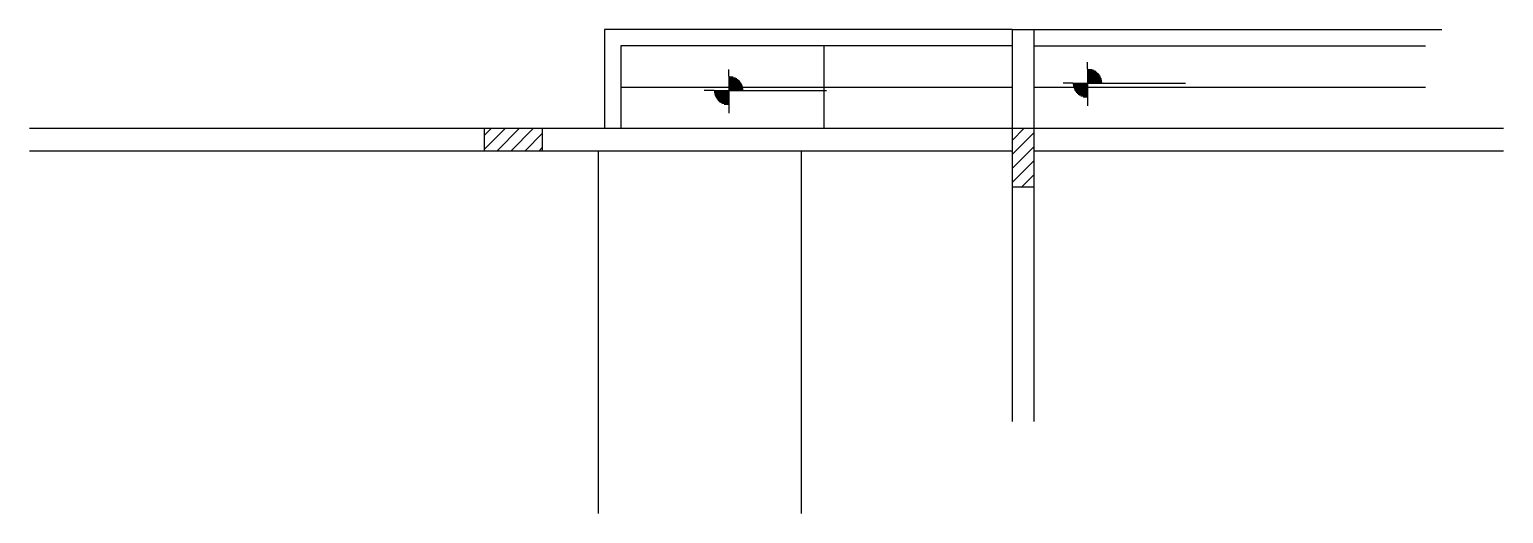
# Model space of a CAD drawing. Header units: metres. Extents: x 2443 to 3707, y 2203 to 2618.
import ezdxf

# ---------------------------------------------------------------- set-up
doc = ezdxf.new("R2010")
doc.units = ezdxf.units.M
for name, color, linetype in [('3', 7, 'Continuous'), ('7', 7, 'Continuous'), ('Painéis', 7, 'Continuous')]:
    doc.layers.add(name, color=color, linetype=linetype)

msp = doc.modelspace()

# ---------------------------------------------------------------- linework, layer by layer
at = {"layer": '3', "color": 7, "lineweight": 25}
for p, q in [((3285.5, 2618.1), (2936, 2618.1)), ((2936, 2618.1), (2936, 2533.1)), ((3304.5, 2618.1), (3654, 2618.1)), ((2950, 2604.1), (2950, 2533.1)), ((3285.5, 2604.1), (2950, 2604.1)), ((3304.5, 2604.1), (3640, 2604.1)), ((3042.6, 2578.2), (3042.6, 2583.7)), ((3350.2, 2584.5), (3350.2, 2590)), ((3350.2, 2584.5), (3350.2, 2559.5)), ((3350.2, 2583.9), (3354.1, 2583.9)), ((3350.2, 2583.1), (3356, 2583.1)), ((3350.2, 2582.3), (3357.3, 2582.3)), ((3350.2, 2581.5), (3358.3, 2581.5)), ((3350.2, 2580.7), (3359.2, 2580.7)), ((3350.2, 2580), (3359.9, 2580)), ((3350.2, 2579.2), (3360.5, 2579.2)), ((3042.6, 2578.2), (3042.6, 2553.2)), ((3042.6, 2577.6), (3046.4, 2577.6)), ((3042.6, 2576.8), (3048.3, 2576.8)), ((3042.6, 2576), (3049.6, 2576)), ((3042.6, 2575.3), (3050.7, 2575.3)), ((3042.6, 2574.5), (3051.5, 2574.5)), ((3042.6, 2573.7), (3052.2, 2573.7)), ((3042.6, 2572.9), (3052.8, 2572.9)), ((3042.6, 2572.1), (3053.3, 2572.1)), ((3042.6, 2571.3), (3053.8, 2571.3)), ((3042.6, 2570.5), (3054.1, 2570.5)), ((3042.6, 2569.7), (3054.4, 2569.7)), ((3042.6, 2568.9), (3054.6, 2568.9)), ((3042.6, 2568.1), (3054.8, 2568.1)), ((3042.6, 2567.3), (3055, 2567.3)), ((3042.6, 2566.5), (3055.1, 2566.5)), ((3337.7, 2572), (3329.3, 2572)), ((3337.7, 2572), (3362.7, 2572)), ((3350.2, 2571.2), (3337.7, 2571.2)), ((3350.2, 2570.4), (3337.8, 2570.4)), ((3350.2, 2569.6), (3338, 2569.6)), ((3350.2, 2568.9), (3338.1, 2568.9)), ((3350.2, 2568.1), (3338.4, 2568.1)), ((3350.2, 2567.3), (3338.7, 2567.3)), ((3350.2, 2566.5), (3339, 2566.5)), ((3350.2, 2578.4), (3361, 2578.4)), ((3350.2, 2577.6), (3361.4, 2577.6)), ((3350.2, 2576.8), (3361.8, 2576.8)), ((3350.2, 2576), (3362.1, 2576)), ((3350.2, 2575.2), (3362.3, 2575.2)), ((3350.2, 2574.4), (3362.5, 2574.4)), ((3350.2, 2573.6), (3362.6, 2573.6)), ((3350.2, 2572.8), (3362.7, 2572.8)), ((3362.7, 2572), (3434.2, 2572)), ((3030.1, 2565.7), (3021.6, 2565.7)), ((3030.1, 2565.7), (3055.1, 2565.7)), ((3042.6, 2564.9), (3030.1, 2564.9)), ((3042.6, 2564.2), (3030.2, 2564.2)), ((3042.6, 2563.4), (3030.3, 2563.4)), ((3042.6, 2562.6), (3030.5, 2562.6)), ((3042.6, 2561.8), (3030.7, 2561.8)), ((3042.6, 2561), (3031, 2561)), ((3042.6, 2560.2), (3031.4, 2560.2)), ((3042.6, 2559.4), (3031.8, 2559.4)), ((3042.6, 2558.6), (3032.3, 2558.6)), ((3042.6, 2557.8), (3032.9, 2557.8)), ((3042.6, 2557), (3033.6, 2557)), ((3042.6, 2556.2), (3034.4, 2556.2)), ((3042.6, 2555.4), (3035.5, 2555.4)), ((3042.6, 2554.6), (3036.8, 2554.6)), ((3042.6, 2553.8), (3038.7, 2553.8)), ((3055.1, 2565.7), (3126.5, 2565.7)), ((3350.2, 2565.7), (3339.5, 2565.7)), ((3350.2, 2564.9), (3340, 2564.9)), ((3350.2, 2564.1), (3340.6, 2564.1)), ((3350.2, 2563.3), (3341.3, 2563.3)), ((3350.2, 2562.5), (3342.1, 2562.5)), ((3350.2, 2561.7), (3343.2, 2561.7)), ((3350.2, 2560.9), (3344.5, 2560.9)), ((3350.2, 2560.1), (3346.4, 2560.1)), ((3350.2, 2559.5), (3350.2, 2552.7)), ((3042.6, 2553.2), (3042.6, 2546.4)), ((2833, 2515.2), (2850.9, 2533.1)), ((2833, 2527.2), (2838.9, 2533.1)), ((2843.9, 2514.1), (2862.9, 2533.1)), ((2855.9, 2514.1), (2874.9, 2533.1)), ((2868, 2514.1), (2883, 2529.1)), ((3285.5, 2522.9), (3295.7, 2533.1)), ((3285.5, 2510.9), (3304.5, 2529.9)), ((2880, 2514.1), (2883, 2517.1)), ((3285.5, 2498.9), (3304.5, 2517.9)), ((3285.5, 2486.9), (3304.5, 2505.9)), ((3293.8, 2483.1), (3304.5, 2493.8))]:
    msp.add_line(p, q, dxfattribs=at)
for points in [[(3285.5, 2618.1), (3285.5, 2533.1)], [(3285.5, 2618.1), (3304.5, 2618.1)], [(3304.5, 2533.1), (3304.5, 2618.1)], [(2833, 2533.1), (2443, 2533.1)], [(3285.5, 2533.1), (2883, 2533.1)], [(3707, 2533.1), (3304.5, 2533.1)], [(2443, 2514.1), (2833, 2514.1)], [(2883, 2514.1), (3285.5, 2514.1)], [(3304.5, 2514.1), (3707, 2514.1)], [(3285.5, 2483.1), (3285.5, 2282.1)], [(3304.5, 2282.1), (3304.5, 2483.1)]]:
    msp.add_lwpolyline(points, dxfattribs=at)
at = {"layer": '7', "color": 7, "lineweight": 25}
for points in [[(2833, 2514.1), (2883, 2514.1), (2883, 2533.1), (2833, 2533.1), (2833, 2514.1)], [(3285.5, 2483.1), (3304.5, 2483.1), (3304.5, 2533.1), (3285.5, 2533.1), (3285.5, 2483.1)]]:
    msp.add_lwpolyline(points, dxfattribs=at)
at = {"layer": 'Painéis', "color": 7, "lineweight": 25}
for p, q in [((3124, 2604.1), (3124, 2533.1)), ((2950, 2568.6), (3285.5, 2568.6)), ((3304.5, 2568.6), (3640, 2568.6)), ((2931, 2203.1), (2931, 2514.1)), ((3105, 2203.1), (3105, 2514.1))]:
    msp.add_line(p, q, dxfattribs=at)

doc.saveas('drawing.dxf')
